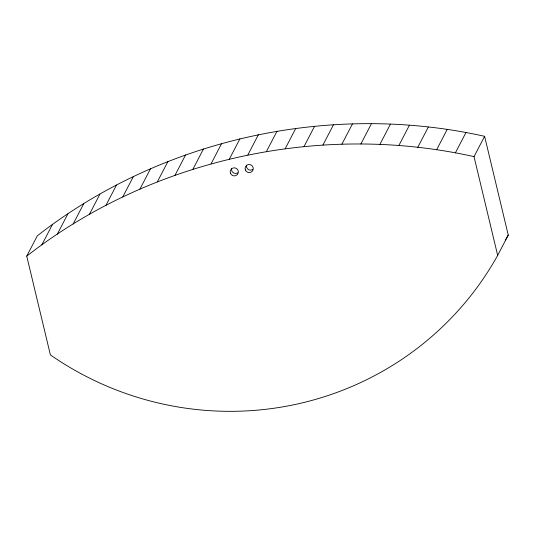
<?xml version="1.0" encoding="UTF-8"?>
<svg xmlns="http://www.w3.org/2000/svg" width="535" height="535" viewBox="0 0 535 535"><rect width="100%" height="100%" fill="white"/><g stroke="black" fill="none" stroke-linecap="round" stroke-linejoin="round"><path stroke-width="0.8" d="M26.75 256.125L37.33 235.801C162.005 138.491 330.49 101.904 484.61 136.305L508.25 235.079L497.67 255.402A310.755 305.752 27.5 0 1 50.39 354.899L26.75 256.125C151.425 158.815 319.91 122.227 474.03 156.628L497.67 255.402M41.83 244.89L52.41 224.566M57.299 234.19L67.878 213.86M73.148 224.031L83.727 203.708M89.352 214.441L99.931 194.118M105.897 205.42L116.476 185.097M122.749 196.98L133.329 176.657M139.902 189.136L150.482 168.813M157.33 181.893L167.91 161.57M175.012 175.266L185.591 154.943M192.921 169.254L203.501 148.931M211.044 163.87L221.624 143.547M229.348 159.122L239.934 138.799M247.825 155.016L258.405 134.686M266.443 151.545L277.023 131.222M285.175 148.73L295.755 128.407M304.007 146.57L314.587 126.247M322.913 145.059L333.492 124.735M341.872 144.209L352.451 123.886M360.851 144.015L371.43 123.692M379.843 144.483L390.423 124.16M398.809 145.6L409.389 125.277M417.735 147.379L428.314 127.056M436.593 149.813L447.173 129.49M455.365 152.896L465.945 132.573M474.03 156.628L484.61 136.305M508.25 235.079A310.755 305.752 27.5 0 1 505.414 240.061M252.747 169.495A4.099 4.033 27.5 0 1 246.474 165.148M237.727 172.879A4.099 4.033 27.5 0 1 231.601 168.331M245.378 169.969A4.099 4.033 27.5 0 0 252.373 171.126A4.099 4.033 27.5 0 0 249.812 164.553A4.099 4.033 27.5 0 0 245.378 169.969M230.424 173.153A4.099 4.033 27.5 0 0 237.379 174.544A4.099 4.033 27.5 0 0 235.032 167.896A4.099 4.033 27.5 0 0 230.424 173.153"/></g></svg>
